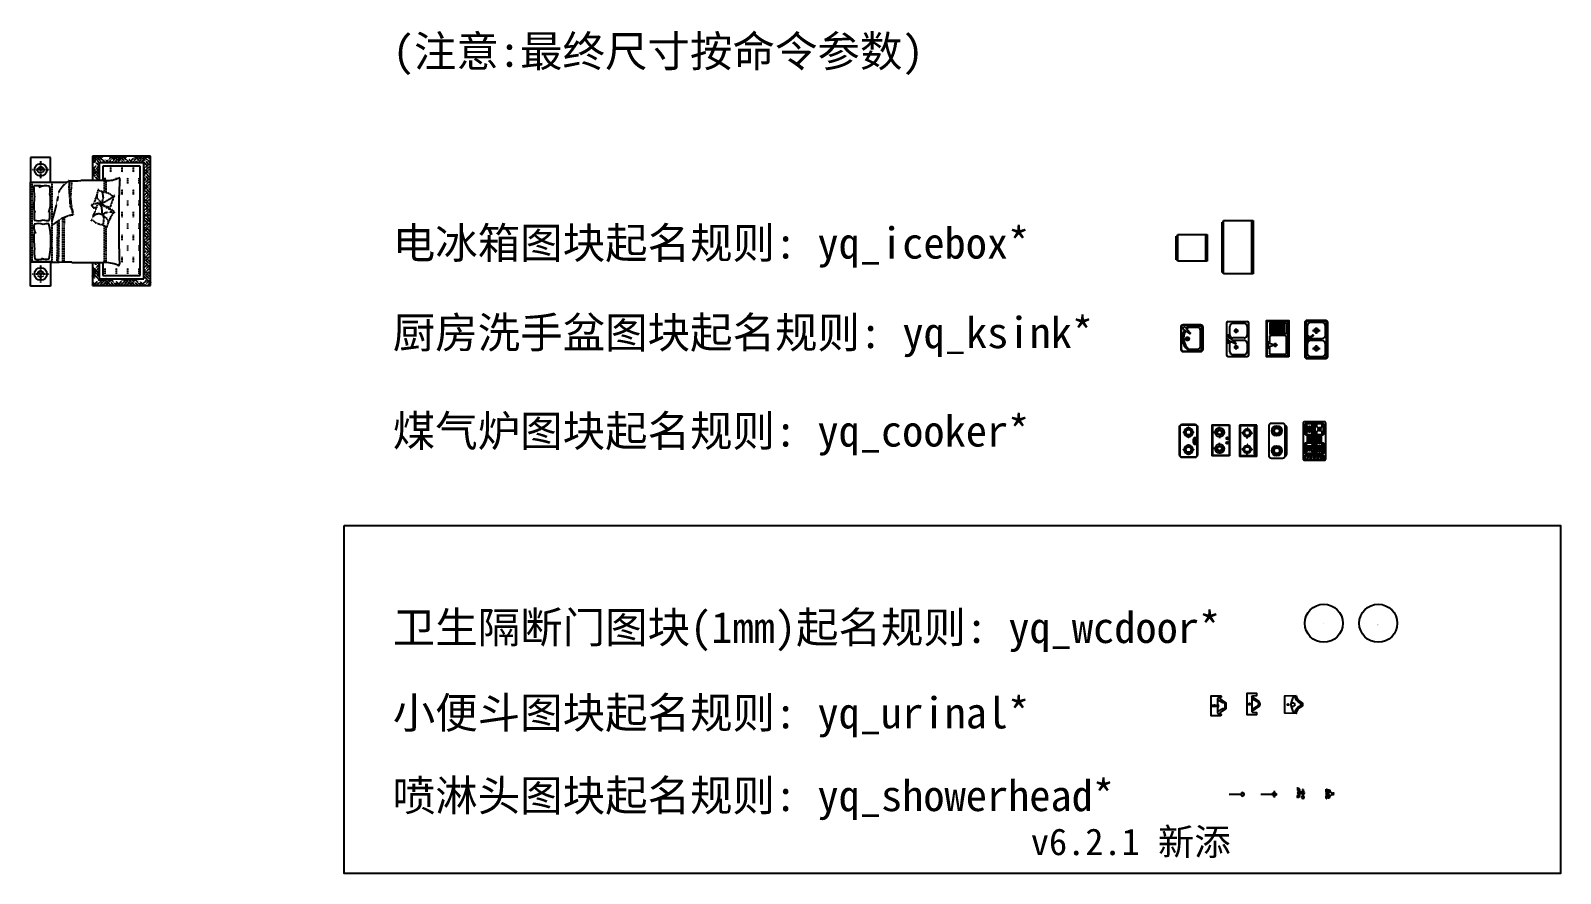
# Model space of a CAD drawing. Extents: x -15080 to 60298, y -30155 to 15485.
# Drawn here: x 24218 to 58603, y -27746 to -8812 of the extents above; entities that cross this region are included whole.
import ezdxf

# ---------------------------------------------------------------- set-up
doc = ezdxf.new("R2010")
doc.units = 0
doc.linetypes.add('HIDDEN2', pattern=[0.1875, 0.125, -0.0625])
doc.layers.get('0').update_dxf_attribs({"linetype": 'CONTINUOUS'})
doc.layers.add('FURHATCH', color=57, linetype='CONTINUOUS')
doc.styles.get("Standard").update_dxf_attribs({"font": ''})
doc.styles.get('STANDARD').set_extended_font_data('SimSun')

# ---------------------------------------------------------------- blocks, each defined once
blk = doc.blocks.new('YQ_COOKER_02')
for p, q in [((100, 350), (100, -350)), ((100, 350), (495, 350)), ((495, 350), (495, -350)), ((110, 340), (110, -340)), ((110, 340), (485, 340)), ((230, 179), (141, 179)), ((268, 218), (268, 305)), ((268, 137), (268, 50)), ((312, 179), (387, 179)), ((485, 340), (485, -340)), ((485, -340), (110, -340)), ((227, -184), (138, -184)), ((268, -137), (268, -53)), ((268, -227), (268, -305)), ((309, -184), (384, -184)), ((495, -350), (100, -350))]:
    blk.add_line(p, q)
at = {"const_width": 11.9}
for points in [[(230, 179), (141, 179)], [(268, 218), (268, 305)], [(268, 137), (268, 50)], [(312, 179), (387, 179)], [(227, -184), (138, -184)], [(268, -53), (268, -137)], [(268, -227), (268, -305)], [(309, -184), (384, -184)]]:
    blk.add_lwpolyline(points, dxfattribs=at)
for points in [[(270, 280, -1), (270, 77, -1)], [(270, 275, -1), (270, 82, -1)], [(270, 233, -1), (270, 125, -1)], [(270, 228, -1), (270, 130, -1)], [(270, -83, -1), (270, -286, -1)], [(270, -88, -1), (270, -281, -1)], [(270, -130, -1), (270, -238, -1)], [(270, -135, -1), (270, -233, -1)]]:
    blk.add_lwpolyline(points, format="xyb", close=True)
for centre, radius in [((270, 179), 101), ((270, 179), 96.5), ((270, 179), 54), ((270, 179), 49), ((446, 46), 23.2), ((444, 46), 12.5), ((270, -184), 101), ((270, -184), 96.5), ((270, -184), 54), ((270, -184), 49), ((444, -56), 23.2), ((442, -56), 12.5)]:
    blk.add_circle(centre, radius)
blk = doc.blocks.new('YQ_COOKER_03')
for p, q in [((100, 350), (100, -350)), ((488, 350), (100, 350)), ((431, 350), (431, -350)), ((488, -350), (488, 350)), ((110, 340), (110, -340)), ((488, 340), (110, 340)), ((431, -291), (431, 291)), ((469, 181), (449, 181)), ((469, 179), (449, 179)), ((469, 177), (449, 177)), ((457, 159), (457, 200)), ((459, 159), (459, 200)), ((459, 159), (459, 200)), ((461, 159), (461, 200)), ((488, -340), (110, -340)), ((449, -191), (449, -191)), ((449, -195), (449, -195)), ((457, -191), (451, -191)), ((457, -195), (451, -195)), ((457, -191), (457, -175)), ((457, -210), (457, -195)), ((461, -191), (461, -174)), ((467, -191), (461, -191)), ((461, -210), (461, -195)), ((466, -195), (461, -195)), ((469, -191), (469, -191)), ((469, -195), (469, -195)), ((488, -350), (100, -350))]:
    blk.add_line(p, q)
for points in [[(159, 173), (207, 173), (207, 182), (159, 182)], [(273, 67), (273, 115), (263, 115), (263, 67)], [(265, 287), (265, 239), (274, 239), (274, 287)], [(378, 181), (331, 181), (331, 172), (378, 172)], [(159, -194), (207, -194), (207, -185), (159, -185)], [(273, -300), (273, -253), (263, -253), (263, -300)], [(265, -81), (265, -128), (274, -128), (274, -81)], [(378, -187), (331, -187), (331, -196), (378, -196)]]:
    blk.add_lwpolyline(points, close=True)
for centre, radius in [((269, 177), 89.1), ((269, 177), 59.1), ((269, -191), 89.1), ((269, -191), 59.1)]:
    blk.add_circle(centre, radius)
for centre in [(459, 179), (459, -192)]:
    blk.add_ellipse(centre, major_axis=(0, -20.6), ratio=0.466667)
for points, knots in [([(459, 161), (459, 161), (460, 161), (460, 161), (460, 161), (461, 161), (462, 162), (462, 163), (463, 163), (464, 165), (464, 166), (465, 170), (466, 172), (466, 176), (467, 178), (467, 182), (466, 184), (466, 188), (465, 190), (464, 193), (463, 194), (462, 196), (462, 196), (461, 197), (461, 197), (460, 198), (460, 198), (459, 198), (459, 198), (458, 198), (457, 197), (457, 197), (456, 197), (455, 196), (455, 195), (454, 194), (454, 193), (453, 190), (452, 189), (452, 185), (451, 183), (451, 179), (451, 176), (452, 172), (452, 170), (453, 167), (454, 165), (455, 163), (456, 163), (457, 162), (457, 161), (458, 161), (458, 161), (459, 161), (459, 161), (459, 161)], [0, 0, 0, 0, 0.158343, 0.158343, 0.316685, 0.316685, 0.475028, 0.475028, 0.633371, 0.633371, 0.957954, 0.957954, 1.282536, 1.282536, 1.607119, 1.607119, 1.931701, 1.931701, 2.256284, 2.256284, 2.518311, 2.518311, 2.735674, 2.735674, 2.917147, 2.917147, 3.098619, 3.098619, 3.280091, 3.280091, 3.461563, 3.461563, 3.643035, 3.643035, 3.824508, 3.824508, 4.00598, 4.00598, 4.324023, 4.324023, 4.642067, 4.642067, 4.96011, 4.96011, 5.278154, 5.278154, 5.596197, 5.596197, 5.820437, 5.820437, 6.044677, 6.044677, 6.209716, 6.209716, 6.283185, 6.283185, 6.283185, 6.283185]), ([(457, -175), (456, -175), (456, -175), (455, -176), (455, -177), (454, -178), (454, -179), (453, -181), (452, -183), (452, -187), (451, -189), (451, -191), (451, -191), (451, -191)], [9.78973, 9.78973, 9.78973, 9.78973, 9.926221, 9.926221, 10.107693, 10.107693, 10.289165, 10.289165, 10.607209, 10.607209, 10.925252, 10.925252, 10.929627, 10.929627, 10.929627, 10.929627]), ([(451, -195), (451, -196), (452, -196), (452, -199), (452, -201), (453, -205), (454, -206), (455, -208), (456, -209), (456, -210), (457, -210), (457, -210)], [4.849937, 4.849937, 4.849937, 4.849937, 4.96011, 4.96011, 5.278154, 5.278154, 5.596197, 5.596197, 5.820437, 5.820437, 5.918287, 5.918287, 5.918287, 5.918287]), ([(467, -191), (466, -189), (466, -187), (466, -183), (465, -182), (464, -179), (463, -178), (462, -176), (462, -175), (461, -175), (461, -174), (461, -174)], [7.91993, 7.91993, 7.91993, 7.91993, 8.214887, 8.214887, 8.539469, 8.539469, 8.801496, 8.801496, 9.01886, 9.01886, 9.11142, 9.11142, 9.11142, 9.11142]), ([(461, -210), (461, -210), (461, -210), (461, -210), (462, -210), (462, -209), (463, -208), (464, -207), (464, -205), (465, -202), (466, -200), (466, -197), (466, -196), (466, -195)], [6.596587, 6.596587, 6.596587, 6.596587, 6.599871, 6.599871, 6.758213, 6.758213, 6.916556, 6.916556, 7.241139, 7.241139, 7.565721, 7.565721, 7.716432, 7.716432, 7.716432, 7.716432])]:
    blk.add_open_spline(points, degree=3, knots=knots)
blk = doc.blocks.new('YQ_BED_07')
at = {"linetype": 'BYBLOCK'}
for p, q in [((450, 1445), (0, 1445)), ((0, 1445), (0, 895)), ((450, 895), (450, 1445)), ((0, -895), (0, 895)), ((0, 895), (823, 895)), ((0, 895), (450, 895)), ((1990, -604), (1990, 604)), ((0, -895), (450, -895)), ((0, -1445), (0, -895)), ((474, -895), (0, -895)), ((450, -895), (450, -1445)), ((450, -1445), (0, -1445))]:
    blk.add_line(p, q, dxfattribs=at)
for centre, radius, start, end in [((929, 3673), 2752, 268.447, 274.1706), ((1703, -113617), 114547, 90.00217, 90.28689), ((1724, 1508), 579, 267.4714, 296.4681), ((1980, 962), 27.7, 332.6588, 86.02), ((5113, 640), 3123, 174.3113, 180.6567), ((4908, -696), 2919, 178.1965, 184.7598), ((793, -6945), 6039, 88.7184, 93.0272), ((1287, 10179), 11093, 268.1482, 271.7957), ((1620, -1652), 744, 76.0648, 88.9113), ((1769, -1364), 435, 64.2531, 86.0379), ((1973, -949), 27.3, 236.1736, 23.4781)]:
    blk.add_arc(centre, radius, start, end, dxfattribs=at)
at = {"layer": 'FURHATCH', "ltscale": 1000}
for p, q in [((2696, 1480), (1391, 1480)), ((1391, 1480), (1391, 929)), ((2696, -1431), (2696, 1480)), ((2546, 1330), (1541, 1330)), ((1541, 1330), (1541, 929)), ((2466, 1250), (1621, 1250)), ((1621, 1250), (1621, 930)), ((2466, -1201), (2466, 1250)), ((2546, -1281), (2546, 1330)), ((1391, -913), (1391, -1431)), ((1541, -910), (1541, -1281)), ((1621, -908), (1621, -1201)), ((1541, -1281), (2546, -1281)), ((1621, -1201), (2466, -1201)), ((1391, -1431), (2696, -1431))]:
    blk.add_line(p, q, dxfattribs=at)
at = {"layer": 'FURHATCH', "linetype": 'HIDDEN2'}
for p, q in [((1541, 1330), (1391, 1480)), ((1492, 1480), (1391, 1379)), ((1425, 1480), (1391, 1446)), ((1541, 1263), (1391, 1413)), ((1559, 1480), (1408, 1329)), ((1609, 1330), (1459, 1480)), ((1676, 1330), (1526, 1480)), ((1627, 1480), (1576, 1430)), ((1743, 1330), (1677, 1396)), ((1812, 1463), (1679, 1330)), ((1745, 1463), (1728, 1480)), ((1896, 1480), (1746, 1330)), ((1913, 1362), (1795, 1480)), ((1963, 1480), (1813, 1330)), ((2013, 1330), (1863, 1480)), ((2031, 1480), (1881, 1330)), ((2080, 1330), (1930, 1480)), ((2098, 1480), (1948, 1330)), ((2147, 1330), (1997, 1480)), ((2215, 1330), (2065, 1480)), ((2165, 1480), (2115, 1430)), ((2282, 1330), (2216, 1396)), ((2351, 1463), (2217, 1330)), ((2284, 1463), (2267, 1480)), ((2435, 1480), (2285, 1330)), ((2452, 1362), (2334, 1480)), ((2502, 1480), (2352, 1330)), ((2620, 1261), (2402, 1480)), ((2570, 1480), (2420, 1330)), ((2696, 1253), (2469, 1480)), ((2637, 1480), (2487, 1330)), ((2696, 1321), (2536, 1480)), ((2696, 1388), (2604, 1480)), ((2696, 1471), (2654, 1430)), ((421, 1170), (29, 1170)), ((225, 1170), (164, 1205)), ((225, 1366), (225, 974)), ((225, 1170), (286, 1205)), ((1475, 1261), (1391, 1177)), ((1541, 1259), (1391, 1109)), ((1541, 1061), (1391, 1211)), ((1541, 1192), (1391, 1042)), ((1541, 994), (1391, 1144)), ((1509, 958), (1391, 1076)), ((1541, 1125), (1442, 1026)), ((1541, 1128), (1475, 1194)), ((1644, 1362), (1611, 1330)), ((1802, 1118), (1802, 1245)), ((2056, 1118), (2056, 1245)), ((2182, 1362), (2150, 1330)), ((2310, 1118), (2310, 1245)), ((2696, 1337), (2546, 1187)), ((2696, 1269), (2546, 1119)), ((2553, 1261), (2546, 1254)), ((2696, 1202), (2546, 1052)), ((2696, 984), (2546, 1134)), ((2696, 916), (2546, 1066)), ((2696, 1051), (2553, 1194)), ((2696, 1135), (2688, 1127)), ((39, -895), (39, 895)), ((474, 895), (474, -914)), ((642, 697), (563, 328)), ((727, 812), (642, 697)), ((855, 922), (727, 812)), ((879, 898), (855, 922)), ((867, 776), (879, 898)), ((879, 624), (867, 776)), ((1509, 958), (1480, 929)), ((1658, 667), (1658, 930)), ((1675, 930), (1675, 991)), ((1695, 656), (1695, 930)), ((1929, 966), (1929, 991)), ((2056, 610), (2056, 737)), ((2183, 864), (2183, 991)), ((2310, 610), (2310, 737)), ((2437, 864), (2437, 991)), ((2696, 1000), (2546, 850)), ((2587, 958), (2546, 999)), ((2587, 958), (2546, 917)), ((2696, 933), (2546, 783)), ((2696, 714), (2546, 864)), ((2696, 647), (2546, 797)), ((2696, 580), (2546, 730)), ((2696, 865), (2553, 722)), ((2696, 782), (2688, 790)), ((897, 340), (879, 624)), ((1501, 413), (1410, 401)), ((1500, 536), (1500, 625)), ((1545, 473), (1500, 536)), ((1606, 425), (1515, 414)), ((1565, 392), (1523, 409)), ((1606, 425), (1545, 473)), ((1565, 382), (1557, 393)), ((1619, 369), (1565, 392)), ((1600, 334), (1565, 382)), ((1623, 647), (1604, 682)), ((1606, 425), (1636, 549)), ((1659, 442), (1606, 425)), ((1606, 425), (1645, 370)), ((1636, 549), (1623, 647)), ((1645, 370), (1700, 351)), ((1784, 514), (1659, 442)), ((1700, 351), (1785, 332)), ((1884, 590), (1784, 514)), ((2183, 356), (2183, 483)), ((2437, 356), (2437, 483)), ((2696, 663), (2546, 513)), ((2553, 655), (2546, 662)), ((2620, 655), (2546, 581)), ((2696, 596), (2546, 446)), ((2696, 378), (2546, 528)), ((2696, 310), (2546, 460)), ((2688, 251), (2546, 393)), ((2654, 352), (2546, 244)), ((2696, 528), (2587, 419)), ((2696, 445), (2654, 487)), ((563, 328), (474, 1)), ((474, -79), (703, 85)), ((598, -909), (614, 21)), ((629, -908), (645, 44)), ((703, 85), (879, 152)), ((724, -906), (728, 95)), ((755, -906), (759, 107)), ((879, 152), (958, 164)), ((934, 261), (897, 340)), ((958, 164), (934, 261)), ((1459, 166), (1399, 114)), ((1538, 185), (1459, 166)), ((1617, 155), (1538, 185)), ((1617, 155), (1600, 334)), ((1667, 198), (1617, 155)), ((1617, 155), (1644, 91)), ((1617, 155), (1706, 89)), ((1640, 25), (1623, -69)), ((1644, 91), (1640, 25)), ((1784, 223), (1667, 198)), ((1706, 89), (1742, -2)), ((1883, 209), (1784, 223)), ((2056, 102), (2056, 229)), ((2310, 102), (2310, 229)), ((2696, 326), (2546, 176)), ((2696, 259), (2546, 109)), ((2696, 41), (2546, 191)), ((2696, -26), (2546, 124)), ((2654, -52), (2546, 56)), ((2688, 49), (2546, -93)), ((2696, 192), (2620, 116)), ((2696, 108), (2620, 184)), ((1623, -69), (1617, -72)), ((1658, -909), (1658, -91)), ((1695, -911), (1695, -114)), ((1742, -2), (1739, -25)), ((2056, -406), (2056, -279)), ((2183, -152), (2183, -25)), ((2310, -406), (2310, -279)), ((2437, -152), (2437, -25)), ((2696, -10), (2546, -160)), ((2696, -78), (2546, -228)), ((2696, -296), (2546, -146)), ((2696, -363), (2546, -213)), ((2696, -280), (2546, -430)), ((2620, -355), (2546, -281)), ((2696, -229), (2587, -119)), ((2696, -145), (2654, -187)), ((2183, -660), (2183, -533)), ((2437, -660), (2437, -533)), ((2696, -347), (2546, -497)), ((2553, -355), (2546, -362)), ((2696, -414), (2546, -564)), ((2696, -633), (2546, -483)), ((2696, -700), (2546, -550)), ((2696, -616), (2546, -766)), ((2587, -658), (2546, -617)), ((2587, -658), (2546, -699)), ((2696, -684), (2546, -834)), ((2696, -565), (2553, -423)), ((2696, -482), (2688, -490)), ((225, -974), (225, -1366)), ((1541, -963), (1391, -1113)), ((1541, -1031), (1391, -1181)), ((1541, -1161), (1408, -1029)), ((1475, -961), (1426, -912)), ((1541, -959), (1493, -911)), ((2056, -914), (2056, -787)), ((2310, -914), (2310, -787)), ((2696, -902), (2546, -752)), ((2696, -969), (2546, -819)), ((2696, -1037), (2546, -887)), ((2696, -953), (2546, -1103)), ((2553, -961), (2546, -954)), ((2620, -961), (2546, -1036)), ((2696, -1021), (2546, -1171)), ((2696, -751), (2553, -894)), ((2696, -835), (2688, -827)), ((421, -1170), (29, -1170)), ((225, -1170), (164, -1135)), ((225, -1170), (286, -1135)), ((1541, -1229), (1391, -1079)), ((1541, -1098), (1391, -1248)), ((1610, -1365), (1391, -1146)), ((1442, -1264), (1391, -1214)), ((1473, -1431), (1391, -1348)), ((1408, -1365), (1391, -1383)), ((1560, -1281), (1410, -1431)), ((1628, -1281), (1478, -1431)), ((1541, -1165), (1509, -1197)), ((1695, -1281), (1545, -1431)), ((1742, -1431), (1592, -1281)), ((1762, -1281), (1612, -1431)), ((1810, -1431), (1660, -1281)), ((1675, -1168), (1675, -1041)), ((1830, -1281), (1711, -1399)), ((1877, -1431), (1727, -1281)), ((1944, -1431), (1794, -1281)), ((1897, -1281), (1879, -1298)), ((1947, -1365), (1882, -1431)), ((2012, -1431), (1913, -1332)), ((1929, -1168), (1929, -1041)), ((2099, -1281), (1949, -1431)), ((2166, -1281), (2016, -1431)), ((2149, -1365), (2064, -1281)), ((2234, -1281), (2084, -1431)), ((2281, -1431), (2131, -1281)), ((2301, -1281), (2151, -1431)), ((2183, -1168), (2183, -1041)), ((2349, -1431), (2199, -1281)), ((2368, -1281), (2250, -1399)), ((2416, -1431), (2266, -1281)), ((2483, -1431), (2333, -1281)), ((2436, -1281), (2418, -1298)), ((2486, -1365), (2420, -1431)), ((2437, -1168), (2437, -1041)), ((2551, -1431), (2452, -1332)), ((2654, -1264), (2488, -1431)), ((2696, -1239), (2546, -1089)), ((2696, -1306), (2546, -1156)), ((2688, -1365), (2546, -1224)), ((2696, -1290), (2555, -1431)), ((2696, -1088), (2587, -1197)), ((2696, -1357), (2623, -1431)), ((2696, -1171), (2654, -1130)), ((1406, -1431), (1391, -1416)), ((2696, -1425), (2690, -1431))]:
    blk.add_line(p, q, dxfattribs=at)
at = {"layer": 'FURHATCH', "ltscale": 1000}
for centre in [(225, 1170), (225, -1170)]:
    blk.add_circle(centre, 140, dxfattribs=at)
at = {"layer": 'FURHATCH', "linetype": 'HIDDEN2'}
for centre in [(225, 1170), (225, -1170)]:
    blk.add_circle(centre, 70, dxfattribs=at)
at = {"layer": 'FURHATCH', "ltscale": 1000}
for centre, radius, start, end in [((161, 156), 658, 80.3694, 97.5025), ((-28475, -846), 28598, 2.8502, 3.3148), ((349, 426), 387, 78.2417, 114.8684), ((40, 701), 402, 348.9631, 14.8961), ((1517, 369), 1444, 171.7595, 186.7517), ((-440, 470), 891, 342.9811, 10.5756), ((611, 117), 535, 166.04, 188.4751), ((171, 389), 362, 255.669, 287.7699), ((382, 398), 368, 254.1707, 275.9871), ((-94, 157), 529, 346.3762, 10.1383), ((1533, -390), 1460, 172.4456, 188.195), ((388, -117), 314, 167.5554, 206.5378), ((171, -400), 362, 72.2301, 104.331), ((373, -349), 307, 83.4556, 107.3193), ((-1249, -451), 1707, 347.3305, 13.8261), ((951, -695), 869, 173.569, 188.88), ((179, -570), 274, 251.5439, 291.6934), ((351, -573), 261, 246.1961, 284.3885)]:
    blk.add_arc(centre, radius, start, end, dxfattribs=at)
at = {"layer": 'FURHATCH', "linetype": 'HIDDEN2'}
for centre, radius, start, end in [((-208, 871), 1132, 348.6608, 2.5481), ((1566, 695), 57.5, 171.1987, 187.6271), ((1558, 696), 48.9, 152.5472, 171.1987), ((1519, 716), 5.57, 95.2003, 152.5472), ((1520, 706), 16.1, 44.7476, 95.2003), ((1583, 768), 72.5, 224.7476, 247.9058), ((2517, 3069), 2555, 247.9058, 249.0658), ((1873, 551), 975, 174.3199, 191.8209), ((-176, -44), 1163, 10.6617, 19.8806), ((1382, 374), 12.2, 90.9935, 223.0526), ((1422, 411), 66.9, 223.0526, 228.3664), ((1349, 328), 43.4, 41.7677, 48.3664), ((1107, 113), 367, 40.4553, 41.7677), ((1381, 420), 34.4, 270.9935, 336.9487), ((1869, 762), 634, 220.4553, 221.4541), ((-1323, 1571), 2973, 336.9487, 337.8243), ((3223, -282), 1936, 156.7391, 157.8243), ((6826, -1831), 5858, 156.3908, 156.7391), ((-3677, 2760), 5605, 336.3908, 336.7469), ((923, 783), 599, 336.7469, 343.4903), ((1428, 350), 63.7, 351.7215, 4.3549), ((1663, 346), 172, 164.9624, 172.1647), ((1560, 360), 68.4, 172.1647, 184.3549), ((1101, 731), 413, 343.4903, 351.6138), ((1315, 439), 188, 344.9624, 351.8609), ((1510, 420), 8.84, 160.4632, 184.1024), ((1469, 417), 32.6, 351.8609, 4.1024), ((1506, 421), 4.48, 17.0298, 160.4632), ((1449, 679), 60.5, 351.6138, 7.6271), ((1531, 429), 22.1, 197.0298, 247.6076), ((1666, 843), 173, 249.0658, 253.5309), ((1765, 1180), 524, 253.5309, 256.0021), ((1540, 179), 206, 59.9071, 67.6076), ((1256, -864), 1582, 74.5806, 76.0021), ((2397, 1657), 1503, 239.9071, 242.7547), ((1165, -1192), 1923, 72.0035, 74.5806), ((1701, 457), 189, 63.7696, 72.0035), ((4669, -571), 3019, 160.7595, 163.2346), ((1750, 557), 77.8, 50.1426, 63.7696), ((1919, 759), 186, 230.1426, 238.9375), ((6436, -1187), 4890, 159.7144, 160.7595), ((1998, 889), 338, 238.9375, 243.0252), ((1861, 622), 37.8, 243.0252, 255.2722), ((2603, 229), 804, 157.1362, 159.7144), ((1856, 600), 14.7, 255.2722, 272.5717), ((1853, 659), 74, 272.5717, 280.2505), ((1932, 512), 76, 141.2577, 157.1362), ((1864, 599), 13.6, 280.2505, 323.2639), ((1828, 596), 57.7, 321.2577, 339.4979), ((1879, 588), 6.04, 76.5623, 143.2639), ((1880, 589), 4.26, 3.7915, 76.5623), ((1850, 587), 33.8, 339.4979, 3.7915), ((960, 171), 7.24, 250.2464, 1.1377), ((1391, 35), 33.8, 155.102, 179.3956), ((1362, 36), 4.26, 179.3956, 252.1664), ((1362, 37), 6.04, 252.1664, 318.868), ((1413, 25), 57.7, 136.8618, 155.102), ((1377, 24), 13.6, 95.8546, 138.868), ((1315, 117), 76, 316.8618, 332.7403), ((1383, -36), 74, 88.1758, 95.8546), ((669, 450), 804, 332.7403, 335.3185), ((1385, 24), 14.7, 70.8763, 88.1758), ((1377, 2), 37.8, 58.6293, 70.8763), ((1551, 481), 209, 221.4541, 227.7614), ((1221, -255), 338, 54.5416, 58.6293), ((-3045, 2156), 4890, 335.3185, 336.3636), ((1460, 381), 74.3, 227.7614, 238.3454), ((1309, -131), 186, 45.7467, 54.5416), ((1432, 336), 21.7, 238.3454, 282.2882), ((-1331, 1406), 3019, 336.3636, 338.8387), ((1446, 272), 44, 71.8228, 102.2882), ((1493, 58), 77.8, 225.7467, 239.3737), ((1159, -603), 965, 70.4983, 71.8228), ((1381, 357), 112, 338.8387, 351.7215), ((2450, 1761), 1619, 242.7547, 244.7902), ((2301, -231), 599, 152.351, 159.0945), ((2172, 1169), 965, 244.7902, 247.4269), ((6736, -2554), 5605, 151.9949, 152.351), ((1886, 268), 112, 163.2346, 169.1065), ((-3385, 2828), 5858, 331.9949, 332.3432), ((1818, 319), 44, 247.4269, 277.8923), ((89, 1007), 1936, 332.3432, 333.4284), ((4480, -1188), 2973, 152.5529, 153.4284), ((1827, 253), 21.7, 53.9495, 97.8923), ((1796, 211), 74.3, 43.3655, 53.9495), ((1872, 166), 34.4, 86.5976, 152.5529), ((1698, 119), 209, 37.0582, 43.3655), ((1359, -138), 634, 36.0594, 37.0582), ((2168, 452), 367, 216.0594, 217.3718), ((1874, 213), 12.2, 266.5976, 38.6567), ((1911, 255), 43.4, 217.3718, 223.9705), ((1832, 179), 66.9, 38.6567, 43.9705), ((1550, 154), 189, 239.3737, 247.6076), ((2211, 1757), 1923, 247.6076, 250.1847), ((2095, 1436), 1582, 250.1847, 251.6062), ((1431, -562), 524, 69.135, 71.6062), ((1556, -234), 173, 64.6699, 69.135), ((536, -2387), 2555, 63.5099, 64.6699), ((1644, -165), 72.5, 40.3517, 63.5099), ((1711, -108), 16.1, 220.3517, 270.8045), ((1711, -118), 5.57, 270.8045, 328.1514), ((1675, -96), 48.9, 328.1514, 346.8029), ((1666, -94), 57.5, 346.8029, 3.2312), ((1784, -87), 60.5, 167.2179, 183.2312), ((2128, -165), 413, 159.0945, 167.2179)]:
    blk.add_arc(centre, radius, start, end, dxfattribs=at)
blk = doc.blocks.new('YQ_ICEBOX_01')
for p, q in [((0, -264), (0, 264)), ((0, 264), (14, 264)), ((14, 264), (14, -264)), ((35, -298), (35, 302)), ((35, 302), (658, 302)), ((658, 302), (658, -298)), ((672, 296), (658, 296)), ((665, 296), (665, -293)), ((672, 302), (700, 302)), ((672, 302), (672, -298)), ((700, 302), (700, -298)), ((14, -264), (0, -264)), ((658, -298), (35, -298)), ((672, -293), (658, -293)), ((700, -298), (672, -298))]:
    blk.add_line(p, q)
blk = doc.blocks.new('YQ_ICEBOX_02')
for p, q in [((0, -564), (0, 564)), ((0, 564), (14, 564)), ((14, 564), (14, -564)), ((35, -598), (35, 602)), ((35, 602), (658, 602)), ((658, 602), (658, -598)), ((672, 596), (658, 596)), ((665, 596), (665, 12)), ((672, 602), (700, 602)), ((672, 602), (672, -598)), ((700, 602), (700, -598)), ((700, 12), (658, 12)), ((700, -8), (658, -8)), ((665, -8), (665, -593)), ((14, -564), (0, -564)), ((658, -598), (35, -598)), ((672, -593), (658, -593)), ((700, -598), (672, -598))]:
    blk.add_line(p, q)
blk = doc.blocks.new('YQ_KSINK_01')
for points in [[(540, -243), (540, 243, 0.414214), (483, 300), (97, 300, 0.414214), (40, 243), (40, -243, 0.414214), (97, -300), (483, -300, 0.414214)], [(530, -243), (530, 243, 0.414214), (483, 290), (97, 290, 0.414214), (50, 243), (50, -243, 0.414214), (97, -290), (483, -290, 0.414214)], [(142, 246, 0.463705), (106, 246), (93, 231, 0.463199), (99, 196), (244, 99), (260, 117)]]:
    blk.add_lwpolyline(points, format="xyb", close=True)
for points in [[(124, 179, 0.371537), (197, -263, 0.175756), (227, -274), (468, -274, 0.414214), (514, -228), (514, 228, 0.414214), (468, 274), (227, 274, 0.175756), (197, 263, 0.038636), (159, 226, 0.038636)], [(149, 162, 0.370424), (217, -240, 0.175756), (227, -244), (421, -244, 0.414214), (484, -181), (484, 181, 0.414214), (421, 244), (227, 244, 0.175756), (217, 240, 0.038502), (180, 204, 0.038502)]]:
    blk.add_lwpolyline(points, format="xyb")
for points in [[(191, -64), (191, 36)], [(142, -14), (241, -14)]]:
    blk.add_lwpolyline(points)
blk.add_circle((191, -14), 38.3)
blk = doc.blocks.new('YQ_KSINK_03')
for points in [[(550, -409), (50, -409), (50, 409), (550, 409)], [(532, -391), (68, -391), (68, 391), (532, 391)], [(123, 359), (123, 109), (168, 109), (168, 359)], [(177, 359), (177, 109), (223, 109), (223, 359)], [(232, 109), (277, 109), (277, 359), (232, 359)], [(286, 109), (332, 109), (332, 359), (286, 359)], [(341, 109), (386, 109), (386, 359), (341, 359)], [(395, 109), (441, 109), (441, 359), (395, 359)], [(495, 359), (495, 109), (450, 109), (450, 359)]]:
    blk.add_lwpolyline(points, close=True)
blk.add_lwpolyline([(123, -113), (123, 32, -0.414214), (168, 77), (450, 77, -0.414214), (495, 32), (495, -314, -0.414214), (450, -359), (168, -359, -0.414214), (123, -314), (123, -168)], format="xyb")
for points in [[(87, -175), (87, -107)], [(102, -173), (202, -151), (202, -131), (102, -109)], [(200, -141), (300, -141)], [(250, -191), (250, -91)]]:
    blk.add_lwpolyline(points)
for centre, radius in [((97, -89), 20.8), ((97, -193), 20.8), ((250, -141), 29.1)]:
    blk.add_circle(centre, radius)
blk = doc.blocks.new('YQ_KSINK_02')
for p, q in [((50, 355), (50, -355)), ((515, 390), (85, 390)), ((195, 355), (444, 355)), ((550, -355), (550, 355)), ((85, -2), (95, 14)), ((124, 95), (124, 284)), ((270, -84), (130, 21)), ((444, 24), (195, 24)), ((515, 284), (515, 95)), ((98, -36), (258, -105)), ((124, -284), (124, -95)), ((196, -24), (444, -24)), ((258, -105), (270, -84)), ((515, -95), (515, -284)), ((85, -390), (515, -390)), ((444, -355), (195, -355))]:
    blk.add_line(p, q)
for points in [[(216, 183), (316, 183)], [(266, 134), (266, 233)], [(216, -183), (316, -183)], [(266, -233), (266, -134)]]:
    blk.add_lwpolyline(points)
for centre, radius in [((89, 71), 23.7), ((266, 183), 29.6), ((89, -71), 23.7), ((266, -183), 29.6)]:
    blk.add_circle(centre, radius)
for centre, radius, start, end in [((85, 355), 35.5, 90, 180), ((195, 284), 71, 90, 180), ((444, 284), 71, 0, 90), ((515, 355), 35.5, 0, 90), ((115, 2), 23.7, 50.5377, 150), ((195, 95), 71, 180, 270), ((444, 95), 71, 270, 0), ((106, -14), 23.7, 150, 249.4623), ((195, -95), 71, 146.607, 180), ((195, -284), 71, 180, 270), ((444, -95), 71, 0, 90), ((444, -284), 71, 270, 0), ((85, -355), 35.5, 180, 270), ((515, -355), 35.5, 270, 0)]:
    blk.add_arc(centre, radius, start, end)
blk = doc.blocks.new('YQ_COOKER_04')
for p, q in [((210, 338), (246, 277)), ((210, 109), (246, 170)), ((409, 223), (338, 223)), ((500, -303), (500, 303)), ((210, -109), (246, -170)), ((210, -338), (246, -277)), ((409, -223), (338, -223))]:
    blk.add_line(p, q)
blk.add_lwpolyline([(100, -340), (100, 340, -0.414214), (157, 397), (400, 397, -0.414214), (456, 340), (456, -340, -0.414214), (400, -397), (157, -397, -0.414214)], format="xyb", close=True)
for points in [[(466, 249), (466, 198), (484, 198), (484, 249)], [(466, -249), (466, -198), (484, -198), (484, -249)]]:
    blk.add_lwpolyline(points, close=True)
for centre, radius in [((276, 223), 113), ((276, 223), 77.5), ((276, 223), 61.4), ((276, -223), 113), ((276, -223), 81.1), ((276, -223), 61.4)]:
    blk.add_circle(centre, radius)
for centre, start, end in [((457, 299), 4.429, 90.7924), ((457, -299), 269.2076, 355.571)]:
    blk.add_arc(centre, 43.3, start, end)
blk = doc.blocks.new('YQ_COOKER_01')
for p, q in [((426, 34), (466, 34)), ((426, -34), (466, -34))]:
    blk.add_line(p, q)
for points in [[(440, -375), (160, -375, -0.414214), (100, -315), (100, 315, -0.414214), (160, 375), (440, 375, -0.414214), (500, 315), (500, -315, -0.414214)], [(440, -365), (160, -365, -0.414214), (110, -315), (110, 315, -0.414214), (160, 365), (440, 365, -0.414214), (490, 315), (490, -315, -0.414214)]]:
    blk.add_lwpolyline(points, format="xyb", close=True)
for points in [[(234, 196), (190, 200), (190, 190), (234, 194)], [(301, 261), (305, 305), (295, 305), (299, 261)], [(299, 129), (295, 85), (305, 85), (301, 129)], [(366, 194), (410, 190), (410, 200), (366, 196)], [(234, -196), (190, -200), (190, -190), (234, -194)], [(299, -129), (295, -85), (305, -85), (301, -129)], [(301, -261), (305, -305), (295, -305), (299, -261)], [(366, -194), (410, -190), (410, -200), (366, -196)]]:
    blk.add_lwpolyline(points, close=True)
blk.add_lwpolyline([(407, -34, 0.414214), (446, -73), (456, -73, 0.414214), (475, -54), (475, 54, 0.414214), (456, 74), (446, 74, 0.414214), (407, 34), (407, -34)], format="xyb")
for centre, radius in [((300, 195), 60), ((446, 34), 19.6), ((300, -195), 60), ((446, -34), 19.6)]:
    blk.add_circle(centre, radius)
for centre, radius, start, end in [((300, 195), 100, 92.4978, 177.5022), ((300, 195), 100, 182.4978, 267.5022), ((300, 195), 80, 91.5913, 178.4087), ((300, 195), 80, 181.5913, 268.4087), ((300, 195), 80, 1.5913, 88.4087), ((300, 195), 80, 271.5913, 358.4087), ((300, 195), 100, 2.4978, 87.5022), ((300, 195), 100, 272.4978, 357.5022), ((300, -195), 100, 92.4978, 177.5022), ((300, -195), 100, 182.4978, 267.5022), ((300, -195), 80, 91.5913, 178.4087), ((300, -195), 80, 181.5913, 268.4087), ((300, -195), 80, 1.5913, 88.4087), ((300, -195), 80, 271.5913, 358.4087), ((300, -195), 100, 2.4978, 87.5022), ((300, -195), 100, 272.4978, 357.5022)]:
    blk.add_arc(centre, radius, start, end)
blk = doc.blocks.new('YQ_KSINK_04')
for p, q in [((135, 42), (90, 42)), ((133, 47), (92, 47)), ((213, 202), (390, 202)), ((300, 272), (300, 129))]:
    blk.add_line(p, q)
at = {"ltscale": 30}
for p, q in [((213, -202), (390, -202)), ((300, -127), (300, -270))]:
    blk.add_line(p, q, dxfattribs=at)
for points in [[(50, -385), (50, 385, -0.414214), (100, 435), (500, 435, -0.414214), (550, 385), (550, -385, -0.414214), (500, -435), (100, -435, -0.414214)], [(430, -25), (170, -25, 0.414214), (95, -100), (95, -305, 0.414214), (170, -380), (430, -380, 0.414214), (505, -305), (505, -100, 0.414214)]]:
    blk.add_lwpolyline(points, format="xyb", close=True)
at = {"ltscale": 15}
blk.add_lwpolyline([(75, -385), (75, 385, -0.414214), (100, 410), (500, 410, -0.414214), (525, 385), (525, -385, -0.414214), (500, -410), (100, -410, -0.414214)], format="xyb", close=True, dxfattribs=at)
for points in [[(159, 26, 0.038409), (170, 25), (430, 25, 0.414214), (505, 100), (505, 305, 0.414214), (430, 380), (170, 380, 0.414214), (95, 305), (95, 100, 0.095957), (100, 72, 0.095957)], [(135, 42, 0.100146), (133, 47), (136, 47), (136, 72), (89, 72), (89, 72), (89, 47), (92, 47, 0.100146), (90, 42), (90, -32), (135, -32)], [(136, 7), (124, -2), (118, -7, -1), (107, 7), (113, 12), (124, 21)], [(136, 7), (229, 83, 0.164418), (233, 85, 0.849314), (220, 100, 0.164418), (218, 97), (124, 21)], [(218, 97), (218, 98, -1.092181), (230, 84), (229, 83)]]:
    blk.add_lwpolyline(points, format="xyb")
for points in [[(135, 30), (135, 42)], [(135, -32), (135, 7)]]:
    blk.add_lwpolyline(points)
for centre, radius in [((112, 68), 3.5), ((300, 202), 45.7), ((300, 202), 25.7), ((300, -202), 25.7)]:
    blk.add_circle(centre, radius)
blk.add_circle((300, -202), 45.7, dxfattribs=at)
blk.add_arc((112, 0), 12, 87.7565, 350.5758)
blk = doc.blocks.new('YQ_COOKER_05')
h = blk.add_hatch()
h.set_pattern_fill('PLAST', color=256, scale=150, angle=-270, style=0)
h.set_pattern_definition([(270.00714, (4488.42, 5621.006), (37.5, 0.00467), []), (270.00714, (4493.107, 5621.006), (37.5, 0.00467), []), (270.00714, (4497.795, 5621.007), (37.5, 0.00467), [])])
h.paths.add_polyline_path([(151, 136, 0.414214), (146, 131), (146, -29, 0.414214), (151, -34), (456, -34, 0.414214), (461, -29), (461, 131, 0.414214), (456, 136)])
for points in [[(50, 409), (50, -408, 0.414214), (75, -433), (532, -433, 0.414214), (557, -408), (557, 409, 0.414214), (532, 434), (75, 434, 0.414214)], [(516, 166), (516, 366, 0.414214), (491, 391), (116, 391, 0.414214), (91, 366), (91, 166, 0.414214), (116, 141), (491, 141, 0.414214)], [(511, 171), (511, 361, 0.414214), (486, 386), (121, 386, 0.414214), (96, 361), (96, 171, 0.414214), (121, 146), (486, 146, 0.414214)], [(173, 287, -0.414214), (173, 245), (126, 197), (126, 146), (121, 146), (121, 199), (166, 245, 0.414214), (166, 287), (121, 332), (121, 386), (126, 386), (126, 334)], [(216, 287, 0.414214), (216, 245), (261, 199), (261, 146), (256, 146), (256, 197), (209, 245, -0.414214), (209, 287), (256, 334), (256, 386), (261, 386), (261, 332)], [(398, 287, -0.414214), (398, 245), (351, 197), (351, 146), (346, 146), (346, 199), (391, 245, 0.414214), (391, 287), (346, 332), (346, 386), (351, 386), (351, 334)], [(441, 287, 0.414214), (441, 245), (486, 199), (486, 146), (481, 146), (481, 197), (434, 245, -0.414214), (434, 287), (481, 334), (481, 386), (486, 386), (486, 332)], [(466, -34), (466, 136, 0.414214), (461, 141), (146, 141, 0.414214), (141, 136), (141, -34, 0.414214), (146, -39), (461, -39, 0.414214)], [(166, 276), (151, 292, 0.295311), (151, 240), (166, 255, 0.414214)], [(461, -29), (461, 131, 0.414214), (456, 136), (151, 136, 0.414214), (146, 131), (146, -29, 0.414214), (151, -34), (456, -34, 0.414214)], [(202, 241), (217, 226, -0.295311), (165, 226), (180, 241, -0.414214)], [(516, -64), (516, -264, -0.414214), (491, -289), (116, -289, -0.414214), (91, -264), (91, -64, -0.414214), (116, -39), (491, -39, -0.414214)], [(91, -343), (91, -393, 0.414214), (116, -418), (491, -418, 0.414214), (516, -393), (516, -343, 0.414214), (491, -318), (116, -318, 0.414214)], [(511, -69), (511, -259, -0.414214), (486, -284), (121, -284, -0.414214), (96, -259), (96, -69, -0.414214), (121, -44), (486, -44, -0.414214)], [(151, -343), (151, -393, -0.414214), (131, -413), (116, -413, -0.414214), (96, -393), (96, -343, -0.414214), (116, -323), (131, -323, -0.414214)], [(96, -343), (96, -393, 0.414214), (116, -413), (491, -413, 0.414214), (511, -393), (511, -343, 0.414214), (491, -323), (116, -323, 0.414214)], [(166, -143, -0.414214), (166, -185), (121, -231), (121, -284), (126, -284), (126, -233), (173, -185, 0.414214), (173, -143), (126, -96), (126, -44), (121, -44), (121, -98)], [(209, -143, 0.414214), (209, -185), (256, -233), (256, -284), (261, -284), (261, -231), (216, -185, -0.414214), (216, -143), (261, -98), (261, -44), (256, -44), (256, -96)], [(398, -143, -0.414214), (398, -185), (351, -233), (351, -284), (346, -284), (346, -231), (391, -185, 0.414214), (391, -143), (346, -98), (346, -44), (351, -44), (351, -96)], [(441, -143, 0.414214), (441, -185), (486, -231), (486, -284), (481, -284), (481, -233), (434, -185, -0.414214), (434, -143), (481, -96), (481, -44), (486, -44), (486, -98)]]:
    blk.add_lwpolyline(points, format="xyb", close=True)
for points in [[(286, 386), (286, 146), (291, 146), (291, 386)], [(316, 386), (316, 146), (321, 146), (321, 386)], [(199, -343), (237, -381), (230, -387), (193, -350)], [(280, -343), (317, -381), (311, -387), (274, -350)], [(286, -44), (286, -284), (291, -284), (291, -44)], [(316, -44), (316, -284), (321, -284), (321, -44)], [(361, -343), (398, -381), (392, -387), (354, -350)], [(441, -343), (479, -380), (472, -387), (435, -350)]]:
    blk.add_lwpolyline(points, close=True)
for points in [[(217, 306, 0.295311), (165, 306), (180, 291, 0.414214), (202, 291), (217, 306)], [(231, 240, 0.295311), (231, 292), (216, 276, 0.414214), (216, 255), (231, 240)]]:
    blk.add_lwpolyline(points, format="xyb")
for centre, radius in [((191, 266), 67.7), ((416, 266), 34), ((416, 266), 24.4), ((416, 266), 21.3), ((191, -164), 56.6), ((191, -164), 40.6), ((191, -164), 35.6), ((416, -164), 70.8), ((416, -164), 50.8), ((416, -164), 44.4)]:
    blk.add_circle(centre, radius)
for centre, start, end in [((215, -365), 326.511, 123.5033), ((296, -365), 326.511, 123.5033), ((376, -365), 326.511, 123.5033), ((457, -365), 326.511, 123.5033), ((215, -365), 146.511, 303.5033), ((296, -365), 146.511, 303.5033), ((376, -365), 146.511, 303.5033), ((457, -365), 146.511, 303.5033)]:
    blk.add_arc(centre, 23.4, start, end)
blk = doc.blocks.new('YQ_URINAL_01')
blk.add_lwpolyline([(325, -67), (247, -119), (202, -154, 0.464791), (204, -185), (210, -185, -0.414214), (220, -195), (220, -215, -0.414214), (210, -225), (0, -225), (0, 225), (210, 225, -0.414214), (220, 215), (220, 195, -0.414214), (210, 185), (204, 185, 0.464791), (202, 154), (247, 119), (325, 67, -0.253068), (330, 59), (330, 0), (330, -59)], format="xyb", close=True)
for points in [[(0, 10), (59, 10)], [(45, 0), (103, 0)], [(74, -22), (74, 22)], [(89, 10), (110, 10)], [(110, -10), (110, 10)], [(110, 4), (117, 4)], [(117, 10), (121, 10)], [(117, 4), (117, 10)], [(121, -10), (121, 10)], [(150, -165), (150, 165)], [(170, 185), (204, 185)], [(0, -10), (59, -10)], [(89, -10), (110, -10)], [(110, -4), (117, -4)], [(117, -4), (117, -10)], [(117, -10), (121, -10)], [(170, -185), (204, -185)]]:
    blk.add_lwpolyline(points)
for points in [[(170, 185, 0.414214), (150, 165, 0.414214)], [(150, -126), (263, -62), (302, -55, 0.357383), (310, -45), (310, 0), (310, 45, 0.357383), (302, 55), (263, 62), (150, 126)], [(150, -25, 0.623567), (150, 25, 0.623567)], [(150, -13, 0.433978), (150, 13, 0.433978)], [(150, -165, 0.414214), (170, -185, 0.414214)]]:
    blk.add_lwpolyline(points, format="xyb")
for radius in [18.3, 7.07]:
    blk.add_circle((74, 0), radius)
blk = doc.blocks.new('YQ_URINAL_02')
blk.add_line((116, 165), (116, -165))
blk.add_lwpolyline([(116, -165), (116, -165), (287, -49), (290, -45, 0.21591), (290, 45), (287, 49), (116, 165, -0.395628), (135, 188), (227, 195), (227, 235), (0, 235), (0, -235), (227, -235), (227, -195), (135, -188)], format="xyb", close=True)
blk.add_lwpolyline([(116, -121), (261, -33), (265, -27, 0.182282), (265, 27), (261, 33), (116, 121)], format="xyb")
blk.add_circle((64, 0), 20)
blk = doc.blocks.new('YQ_URINAL_03')
blk.add_lwpolyline([(255, 205, 0.277306), (353, 62, -0.770873), (353, -61, 0.265124), (255, -205), (0, -195), (0, 195), (255, 205)], format="xyb")
blk.add_lwpolyline([(235, 169, 0.611134), (206, 169, 0.397485), (206, -174, 0.3243), (232, -179, -0.275004), (342, -32, 0.691034), (340, 40, -0.254598)], format="xyb", close=True)
for centre, radius in [((72, -2), 15), ((182, -4), 41.7)]:
    blk.add_circle(centre, radius)
blk.add_point((400, 0))
blk = doc.blocks.new('YQ_SHOWERHEAD_01')
blk.add_line((0, 0), (300, 0))
blk.add_arc((300, 0), 40, 211.0332, 148.9668)
blk = doc.blocks.new('YQ_SHOWERHEAD_02')
for p, q in [((0, 0), (364.9, 0)), ((300, 75.7), (300, -73.5))]:
    blk.add_line(p, q)
blk.add_circle((300, 1.1), 40)
blk = doc.blocks.new('YQ_SHOWERHEAD_03')
for p, q in [((10, 106), (0, 106)), ((10, 67), (0, 67)), ((10, 106), (10, 67)), ((29, 96), (10, 96)), ((29, 77), (10, 77)), ((29, 96), (29, 13)), ((31, 14), (29, 14)), ((109, 14), (56, 14)), ((58, 77), (58, 13)), ((125, 77), (125, -77)), ((144, 77), (125, 77)), ((144, 67), (125, 67)), ((144, 77), (144, -77)), ((10, -67), (0, -67)), ((10, -106), (0, -106)), ((10, -106), (10, -67)), ((29, -77), (10, -77)), ((29, -96), (10, -96)), ((29, -13), (29, -96)), ((31, -14), (29, -14)), ((109, -14), (56, -14)), ((58, -13), (58, -77)), ((144, -77), (125, -77))]:
    blk.add_line(p, q)
for centre, radius in [((43, 0), 19.2), ((134, 0), 28.8), ((134, 0), 24)]:
    blk.add_circle(centre, radius)
for centre, radius, start, end in [((34, 72), 24.4, 11.0999, 101.5199), ((34, -72), 24.4, 258.4801, 348.9001), ((134, -96), 28.8, 109.4712, 70.5288)]:
    blk.add_arc(centre, radius, start, end)
blk = doc.blocks.new('YQ_SHOWERHEAD_04')
for p, q in [((0, 107), (8, 107)), ((0, 39), (0, 107)), ((8, 39), (0, 39)), ((0, 12), (0, 22)), ((0, 22), (46, 22)), ((19, 12), (0, 12)), ((6, 11), (44, 14)), ((6, 9), (44, 12)), ((6, -11), (6, 11)), ((8, 107), (28, 88)), ((8, 107), (8, 39)), ((8, 39), (28, 58)), ((8, -11), (8, 11)), ((28, 58), (28, 88)), ((28, 86), (33, 86)), ((28, 60), (33, 60)), ((33, 86), (35, 88)), ((33, 60), (33, 86)), ((35, 84), (33, 82)), ((33, 78), (35, 76)), ((33, 68), (35, 70)), ((35, 62), (33, 65)), ((33, 60), (35, 58)), ((35, 88), (43, 88)), ((35, 84), (35, 88)), ((43, 84), (35, 84)), ((35, 76), (43, 76)), ((35, 70), (35, 76)), ((35, 70), (43, 70)), ((43, 62), (35, 62)), ((35, 62), (35, 58)), ((35, 58), (43, 58)), ((43, 88), (45, 86)), ((43, 88), (43, 84)), ((43, 84), (45, 82)), ((43, 76), (45, 78)), ((43, 70), (43, 76)), ((43, 70), (45, 68)), ((43, 62), (45, 64)), ((43, 58), (43, 62)), ((43, 58), (45, 60)), ((44, -14), (44, 14)), ((47, 86), (45, 86)), ((45, 60), (45, 86)), ((47, 60), (45, 60)), ((46, 22), (46, 15)), ((47, 91), (72, 91)), ((47, 50), (47, 91)), ((50, 14), (54, 14)), ((50, -14), (50, 14)), ((60, 16), (73, 27)), ((72, 91), (85, 43)), ((130, 19), (155, 16)), ((130, 19), (159, 17)), ((133, 14), (146, 12)), ((0, -12), (0, -22)), ((19, -12), (0, -12)), ((0, -22), (46, -22)), ((8, -37), (0, -37)), ((0, -105), (0, -37)), ((0, -105), (8, -105)), ((6, -9), (44, -12)), ((6, -11), (44, -14)), ((8, -37), (28, -56)), ((8, -105), (8, -37)), ((8, -105), (28, -86)), ((28, -86), (28, -56)), ((28, -58), (33, -58)), ((28, -84), (33, -84)), ((33, -58), (35, -56)), ((33, -84), (33, -58)), ((35, -60), (33, -63)), ((33, -67), (35, -68)), ((33, -76), (35, -74)), ((35, -82), (33, -80)), ((33, -84), (35, -86)), ((35, -60), (35, -56)), ((35, -56), (43, -56)), ((43, -60), (35, -60)), ((35, -68), (43, -68)), ((35, -74), (35, -68)), ((35, -74), (43, -74)), ((43, -82), (35, -82)), ((35, -82), (35, -86)), ((35, -86), (43, -86)), ((43, -56), (43, -60)), ((43, -56), (45, -58)), ((43, -60), (45, -62)), ((43, -68), (45, -67)), ((43, -74), (43, -68)), ((43, -74), (45, -76)), ((43, -82), (45, -81)), ((43, -86), (43, -82)), ((43, -86), (45, -84)), ((47, -58), (45, -58)), ((45, -84), (45, -58)), ((47, -84), (45, -84)), ((46, -22), (46, -15)), ((47, -89), (47, -48)), ((47, -89), (72, -89)), ((50, -14), (54, -14)), ((60, -16), (73, -27)), ((72, -89), (85, -41)), ((131, -18), (159, -15)), ((132, -17), (155, -14)), ((134, -12), (146, -10))]:
    blk.add_line(p, q)
for centre, major_axis, start_param, end_param in [((28, 0), (-25.5, 0), -0.489957, 0.489957), ((34, 30), (-12.3, 0), 2.25552, 2.85166), ((47, 10), (-5, 0), 4.068888, 5.35589), ((-1, 40), (-48.9, 0), 2.85166, 3.34824), ((6, 41), (-46.7, 0), 2.605383, 3.2953), ((69, 1), (-27, 0), 4.586152, 5.710575), ((40, 46), (-12, 0), 3.2953, 4.105084), ((54, 22), (-9, 0), 1.570796, 2.276708), ((98, 0), (-38, 0), 0.864884, 5.418301), ((116, 51), (-32.4, 0), 0.249587, 0.556104), ((144, 1), (-11.5, 0), 3.092824, 4.579837), ((144, 0), (-11.5, 0), 1.703348, 3.190361), ((146, -2), (-21.4, 0), 3.29971, 4.270477), ((153, -1), (-18.4, 0), 3.263435, 4.590547), ((146, 4), (-21.4, 0), 2.012708, 2.983475), ((153, 3), (-18.4, 0), 1.692639, 3.01975), ((157, -1), (-18.9, 0), 3.237452, 4.61653), ((157, 3), (-18.9, 0), 1.666655, 3.045734), ((47, -10), (-5, 0), 0.927295, 2.214297), ((34, -29), (-12.3, 0), 3.431525, 3.79979), ((6, -39), (-46.7, 0), 2.987885, 3.677803), ((-1, -38), (-48.9, 0), 2.934945, 3.431525), ((40, -44), (-12, 0), 2.178102, 2.987885), ((69, 1), (-27, 0), 0.66354, 1.617742), ((54, -22), (-9, 0), 4.006477, 4.712389), ((116, -49), (-32.4, 0), -0.494131, -0.249587)]:
    blk.add_ellipse(centre, major_axis=major_axis, ratio=0.936952, start_param=start_param, end_param=end_param)
blk = doc.blocks.new('YQ_WCDOOR_02')
for p, q in [((0, 0), (0, 0)), ((0, 0), (0, 0)), ((0, 0), (0, 0)), ((0, 0), (0, 0)), ((0, 0), (0, 0)), ((0, 0), (0, 0)), ((0, 0), (0, 0)), ((0, 0), (0, 0)), ((0, 0), (0, 0)), ((0, 0), (0, -1)), ((0, 0), (0, 0)), ((0, 0), (0, -1)), ((0, 0), (0, 0)), ((0, 0), (0, 0)), ((0, -1), (0, -1))]:
    blk.add_line(p, q)
blk.add_arc((0, 0), 0.91, 272.5336, 359.4085)
blk = doc.blocks.new('YQ_WCDOOR_01')
blk.add_line((0, 0), (0, 0))
blk.add_line((0, 0), (0, 0))
blk.add_line((0, 0), (0, 0))
blk.add_line((0, 0), (0, 0))
blk.add_line((0, 0), (0, 0))
blk.add_line((0, 0), (0, 0))
blk.add_line((0, 0), (0, 0))
blk.add_line((0, 0), (0, 0))
blk.add_line((0, 0), (0, 0))
blk.add_line((0, 0), (0, 0))
blk.add_line((0, 0), (0, 0))
blk.add_line((0, 0), (0, 0))
blk.add_line((0, 0), (0, 0))
blk.add_line((0, 0), (0, 0))
blk.add_lwpolyline([(0, 0, 0.121959), (0, 0)], format="xyb")

msp = doc.modelspace()

# ---------------------------------------------------------------- linework, layer by layer
msp.add_lwpolyline([(31269, -19928), (58603, -19928), (58603, -27746), (31269, -27746)], close=True)
for centre in [(53285, -22126), (54509, -22126)]:
    msp.add_circle(centre, 428)

# ---------------------------------------------------------------- block references
for name, p in [('YQ_BED_07', (24218, -13110)), ('YQ_ICEBOX_01', (49966, -13696)), ('YQ_ICEBOX_02', (50999, -13681)), ('YQ_KSINK_01', (50030, -15723)), ('YQ_KSINK_02', (51049, -15741)), ('YQ_KSINK_03', (51947, -15733)), ('YQ_KSINK_04', (52816, -15752)), ('YQ_COOKER_01', (49944, -18031)), ('YQ_COOKER_02', (50672, -18018)), ('YQ_COOKER_03', (51294, -18028)), ('YQ_COOKER_04', (51954, -18027)), ('YQ_COOKER_05', (52771, -18032)), ('YQ_WCDOOR_01', (53274, -22143)), ('YQ_WCDOOR_02', (54492, -22156)), ('YQ_URINAL_02', (51553, -23943)), ('YQ_URINAL_01', (50755, -23979)), ('YQ_URINAL_03', (52409, -23951)), ('YQ_SHOWERHEAD_01', (51158, -25970)), ('YQ_SHOWERHEAD_02', (51871, -25970)), ('YQ_SHOWERHEAD_03', (52681, -25937)), ('YQ_SHOWERHEAD_04', (53340, -25959))]:
    msp.add_blockref(name, p)

# ---------------------------------------------------------------- texts
at = {"color": 6}
for s, height, p in [('(注意:最终尺寸按命令参数)', 700, (32358, -9625)), ('电冰箱图块起名规则: yq_icebox*', 700, (32358, -13933)), ('厨房洗手盆图块起名规则: yq_ksink*', 700, (32358, -15945)), ('煤气炉图块起名规则: yq_cooker*', 700, (32358, -18156)), ('卫生隔断门图块(1mm)起名规则: yq_wcdoor*', 700, (32358, -22570)), ('小便斗图块起名规则: yq_urinal*', 700, (32358, -24488)), ('喷淋头图块起名规则: yq_showerhead*', 700, (32358, -26347)), ('v6.2.1 新添', 600, (46700, -27336))]:
    msp.add_text(s, height=height, dxfattribs=at).set_placement(p)

doc.saveas('drawing.dxf')
